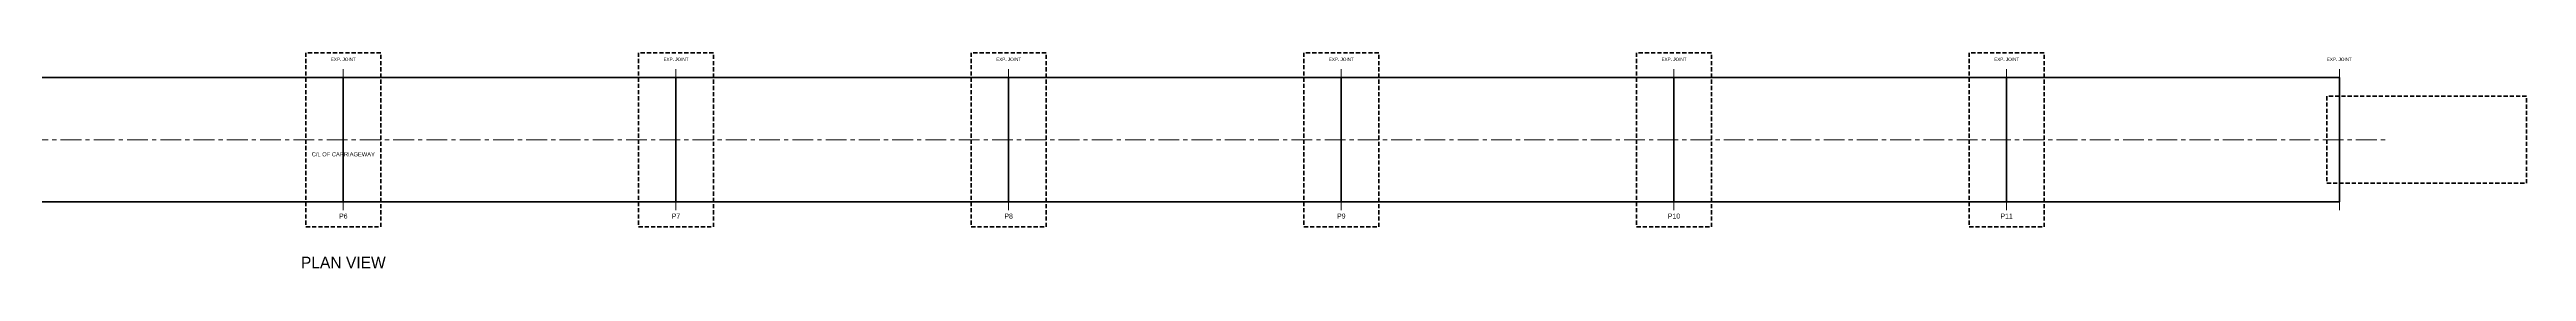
# Model space of a CAD drawing. Header units: metres. Extents: x -26 to 264, y -14 to 142.
# Drawn here: x 102.3 to 251.2, y -14 to -1 of the extents above; entities that cross this region are included whole.
import ezdxf
from ezdxf.enums import TextEntityAlignment as Align

# ---------------------------------------------------------------- set-up
doc = ezdxf.new("R2010")
doc.units = ezdxf.units.M
doc.linetypes.add('CENTER', pattern=[2, 1.25, -0.25, 0.25, -0.25])
doc.linetypes.add('HIDDEN', pattern=[0.375, 0.25, -0.125])
for name, color, linetype, lineweight in [('A-DIM', 1, 'CONTINUOUS', 18), ('A-GRID', 8, 'CENTER', 15), ('A-TEXT', 7, 'CONTINUOUS', 18), ('S-ABUT', 5, 'CONTINUOUS', 50), ('S-DECK', 4, 'CONTINUOUS', 50), ('S-FNDTN', 2, 'HIDDEN', 35), ('S-PIER', 3, 'CONTINUOUS', 50)]:
    doc.layers.add(name, color=color, linetype=linetype, lineweight=lineweight)

msp = doc.modelspace()

# ---------------------------------------------------------------- linework, layer by layer
at = {"layer": 'A-DIM', "linetype": 'CONTINUOUS'}
for p, q in [((120, -10.5), (120, -2)), ((140, -10.5), (140, -2)), ((160, -10.5), (160, -2)), ((180, -10.5), (180, -2)), ((200, -10.5), (200, -2)), ((220, -10.5), (220, -2)), ((240, -10.5), (240, -2))]:
    msp.add_line(p, q, dxfattribs=at)
at = {"layer": 'A-GRID', "linetype": 'CENTER'}
msp.add_line((-3, -6.25), (243, -6.25), dxfattribs=at)
at = {"layer": 'S-ABUT', "linetype": 'CONTINUOUS'}
msp.add_line((240, -10), (240, -2.5), dxfattribs=at)
at = {"layer": 'S-DECK', "linetype": 'CONTINUOUS'}
msp.add_lwpolyline([(0, -10), (240, -10), (240, -2.5), (0, -2.5)], close=True, dxfattribs=at)
at = {"layer": 'S-FNDTN', "linetype": 'HIDDEN'}
for points in [[(117.75, -11.5), (122.25, -11.5), (122.25, -1), (117.75, -1)], [(137.75, -11.5), (142.25, -11.5), (142.25, -1), (137.75, -1)], [(157.75, -11.5), (162.25, -11.5), (162.25, -1), (157.75, -1)], [(177.75, -11.5), (182.25, -11.5), (182.25, -1), (177.75, -1)], [(197.75, -11.5), (202.25, -11.5), (202.25, -1), (197.75, -1)], [(217.75, -11.5), (222.25, -11.5), (222.25, -1), (217.75, -1)], [(239.25, -8.875), (251.25, -8.875), (251.25, -3.625), (239.25, -3.625)]]:
    msp.add_lwpolyline(points, close=True, dxfattribs=at)
at = {"layer": 'S-PIER', "linetype": 'CONTINUOUS'}
for p, q in [((120, -10), (120, -2.5)), ((140, -10), (140, -2.5)), ((160, -10), (160, -2.5)), ((180, -10), (180, -2.5)), ((200, -10), (200, -2.5)), ((220, -10), (220, -2.5))]:
    msp.add_line(p, q, dxfattribs=at)

# ---------------------------------------------------------------- texts
at = {"layer": 'A-DIM'}
for p in [(120, -1.5), (140, -1.5), (160, -1.5), (180, -1.5), (200, -1.5), (220, -1.5), (240, -1.5)]:
    msp.add_text('EXP. JOINT', height=0.2, dxfattribs=at).set_placement(p, align=Align.CENTER)
at = {"layer": 'A-GRID'}
msp.add_text('C/L OF CARRIAGEWAY', height=0.25, dxfattribs=at).set_placement((120, -7.25), align=Align.CENTER)
at = {"layer": 'A-TEXT'}
for s, height, p in [('P6', 0.3, (120, -11)), ('P7', 0.3, (140, -11)), ('P8', 0.3, (160, -11)), ('P9', 0.3, (180, -11)), ('P10', 0.3, (200, -11)), ('P11', 0.3, (220, -11)), ('PLAN VIEW', 0.7, (120, -14))]:
    msp.add_text(s, height=height, dxfattribs=at).set_placement(p, align=Align.CENTER)

doc.saveas('drawing.dxf')
